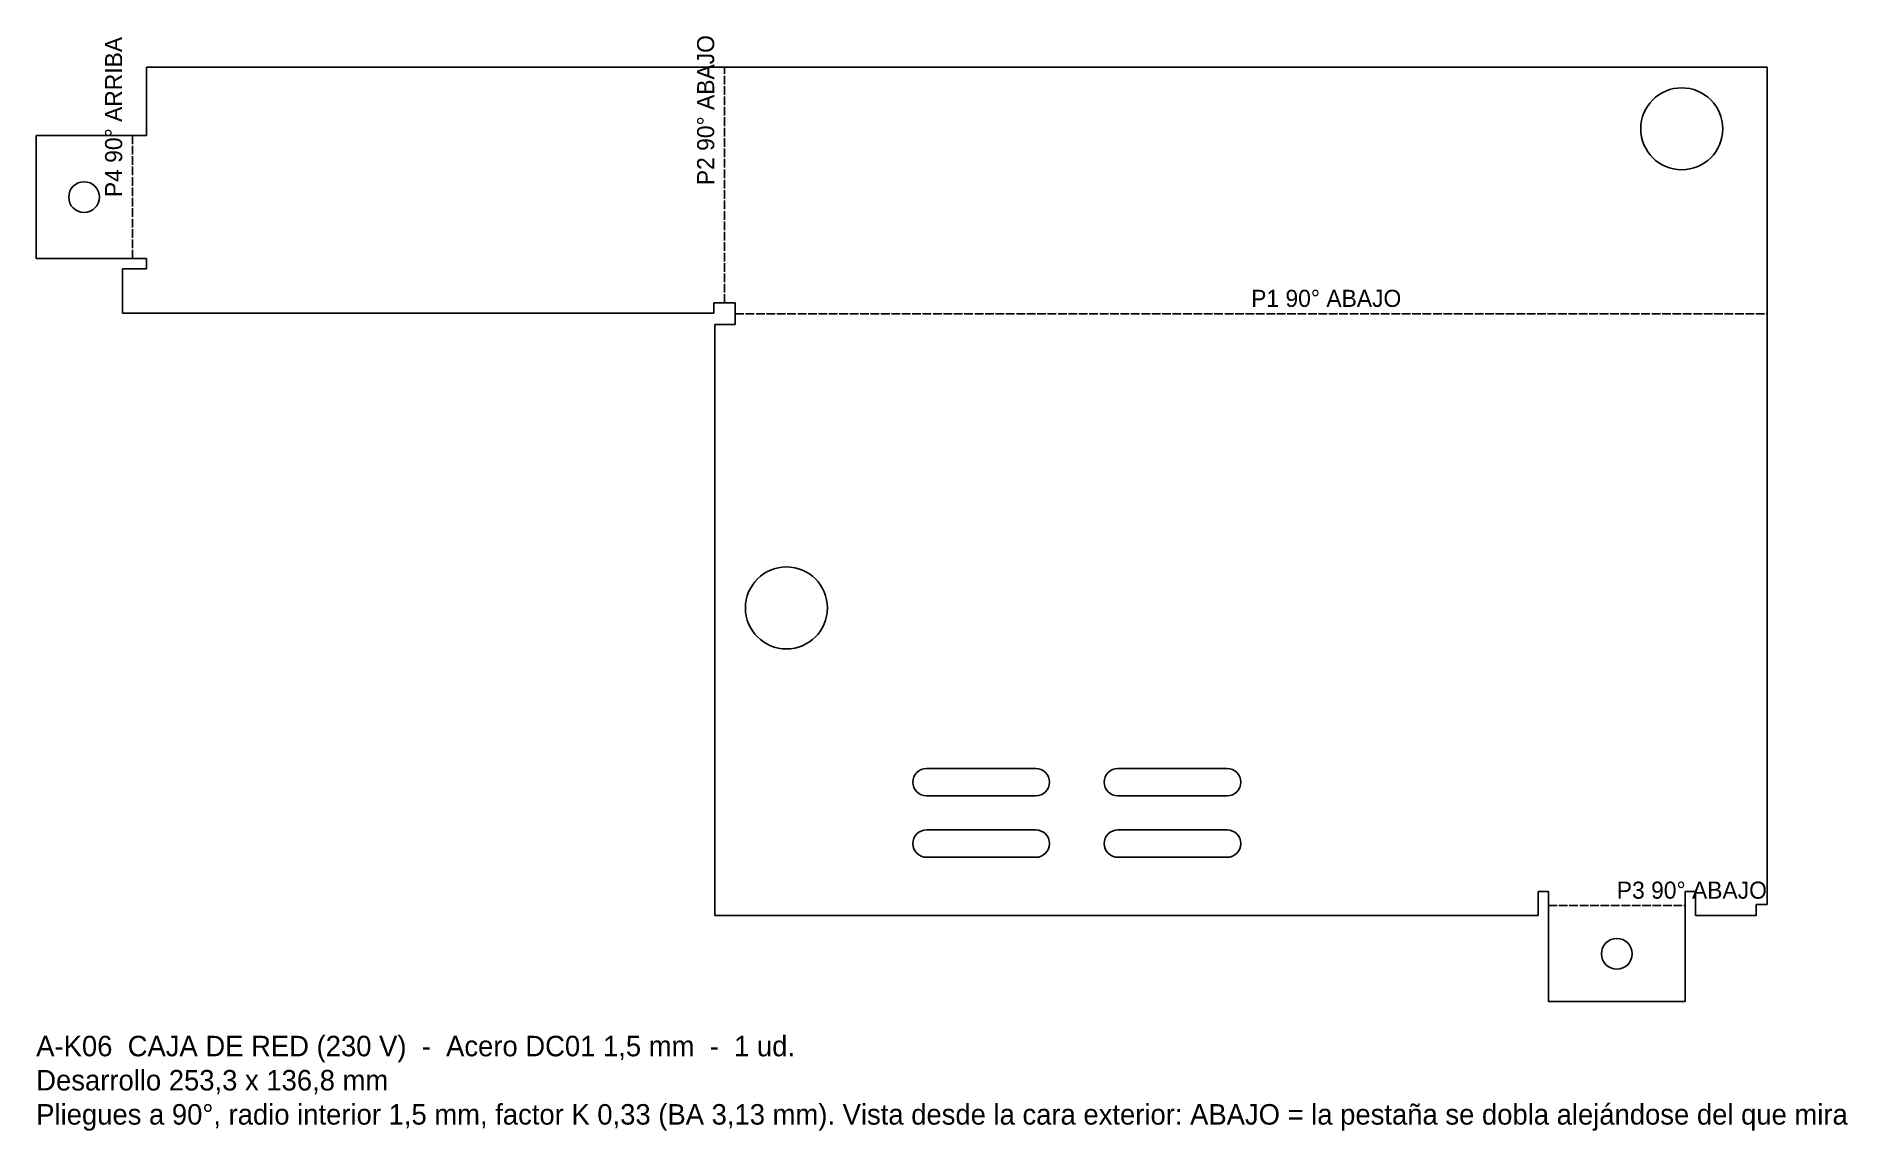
# Model space of a CAD drawing. Header units: millimetres. Extents: x 0 to 265, y -19 to 141.
import ezdxf

# ---------------------------------------------------------------- set-up
doc = ezdxf.new("R2010")
doc.units = ezdxf.units.MM
doc.linetypes.add('DASHED', pattern=[1.524, 1.27, -0.254])
for name, color, linetype in [('CORTE', 7, 'CONTINUOUS'), ('PLIEGUES', 1, 'DASHED'), ('TEXTO', 3, 'CONTINUOUS')]:
    doc.layers.add(name, color=color, linetype=linetype)

msp = doc.modelspace()

# ---------------------------------------------------------------- linework, layer by layer
at = {"layer": 'CORTE'}
for p, q in [((253.27, 136.77), (16.13, 136.77)), ((16.13, 136.77), (16.13, 126.77)), ((253.27, 14.23), (253.27, 136.77)), ((16.13, 126.77), (0, 126.77)), ((0, 126.77), (0, 108.77)), ((0, 108.77), (16.13, 108.77)), ((16.13, 108.77), (16.13, 107.27)), ((16.13, 107.27), (12.63, 107.27)), ((12.63, 107.27), (12.63, 100.77)), ((12.63, 100.77), (99.13, 100.77)), ((99.13, 100.77), (99.13, 102.27)), ((99.13, 102.27), (102.27, 102.27)), ((102.27, 102.27), (102.27, 99.13)), ((102.27, 99.13), (99.27, 99.13)), ((99.27, 99.13), (99.27, 12.63)), ((130.27, 34.13), (146.27, 34.13)), ((158.27, 34.13), (174.27, 34.13)), ((146.27, 30.13), (130.27, 30.13)), ((174.27, 30.13), (158.27, 30.13)), ((130.27, 25.13), (146.27, 25.13)), ((158.27, 25.13), (174.27, 25.13)), ((146.27, 21.13), (130.27, 21.13)), ((174.27, 21.13), (158.27, 21.13)), ((219.77, 12.63), (219.77, 16.13)), ((219.77, 16.13), (221.27, 16.13)), ((221.27, 16.13), (221.27, 0)), ((241.27, 0), (241.27, 16.13)), ((241.27, 16.13), (242.77, 16.13)), ((242.77, 16.13), (242.77, 12.63)), ((251.67, 12.63), (251.67, 14.23)), ((251.67, 14.23), (253.27, 14.23)), ((99.27, 12.63), (219.77, 12.63)), ((242.77, 12.63), (251.67, 12.63)), ((221.27, 0), (241.27, 0))]:
    msp.add_line(p, q, dxfattribs=at)
for centre, radius in [((240.77, 127.77), 6), ((7, 117.77), 2.25), ((109.77, 57.63), 6), ((231.27, 7), 2.25)]:
    msp.add_circle(centre, radius, dxfattribs=at)
for centre, start, end in [((130.27, 32.13), -270, -90), ((146.27, 32.13), -90, 90), ((158.27, 32.13), -270, -90), ((174.27, 32.13), -90, 90), ((130.27, 23.13), -270, -90), ((146.27, 23.13), -90, 90), ((158.27, 23.13), -270, -90), ((174.27, 23.13), -90, 90)]:
    msp.add_arc(centre, 2, start, end, dxfattribs=at)
at = {"layer": 'PLIEGUES', "linetype": 'DASHED'}
for p, q in [((100.7, 102.27), (100.7, 136.77)), ((14.07, 108.77), (14.07, 126.77)), ((102.27, 100.7), (253.27, 100.7)), ((221.27, 14.07), (241.27, 14.07))]:
    msp.add_line(p, q, dxfattribs=at)

# ---------------------------------------------------------------- texts
at = {"layer": 'TEXTO'}
for s, p in [('P4 90° ARRIBA', (12.57, 117.77)), ('P2 90° ABAJO', (99.2, 119.52))]:
    msp.add_text(s, height=2.5, rotation=90, dxfattribs=at).set_placement(p)
for s, height, p in [('P1 90° ABAJO', 2.5, (177.77, 101.7)), ('P3 90° ABAJO', 2.5, (231.27, 15.07)), ('A-K06  CAJA DE RED (230 V)  -  Acero DC01 1,5 mm  -  1 ud.', 3, (0, -8)), ('Desarrollo 253,3 x 136,8 mm', 3, (0, -13)), ('Pliegues a 90°, radio interior 1,5 mm, factor K 0,33 (BA 3,13 mm). Vista desde la cara exterior: ABAJO = la pestaña se dobla alejándose del que mira', 3, (0, -18))]:
    msp.add_text(s, height=height, dxfattribs=at).set_placement(p)

doc.saveas('drawing.dxf')
